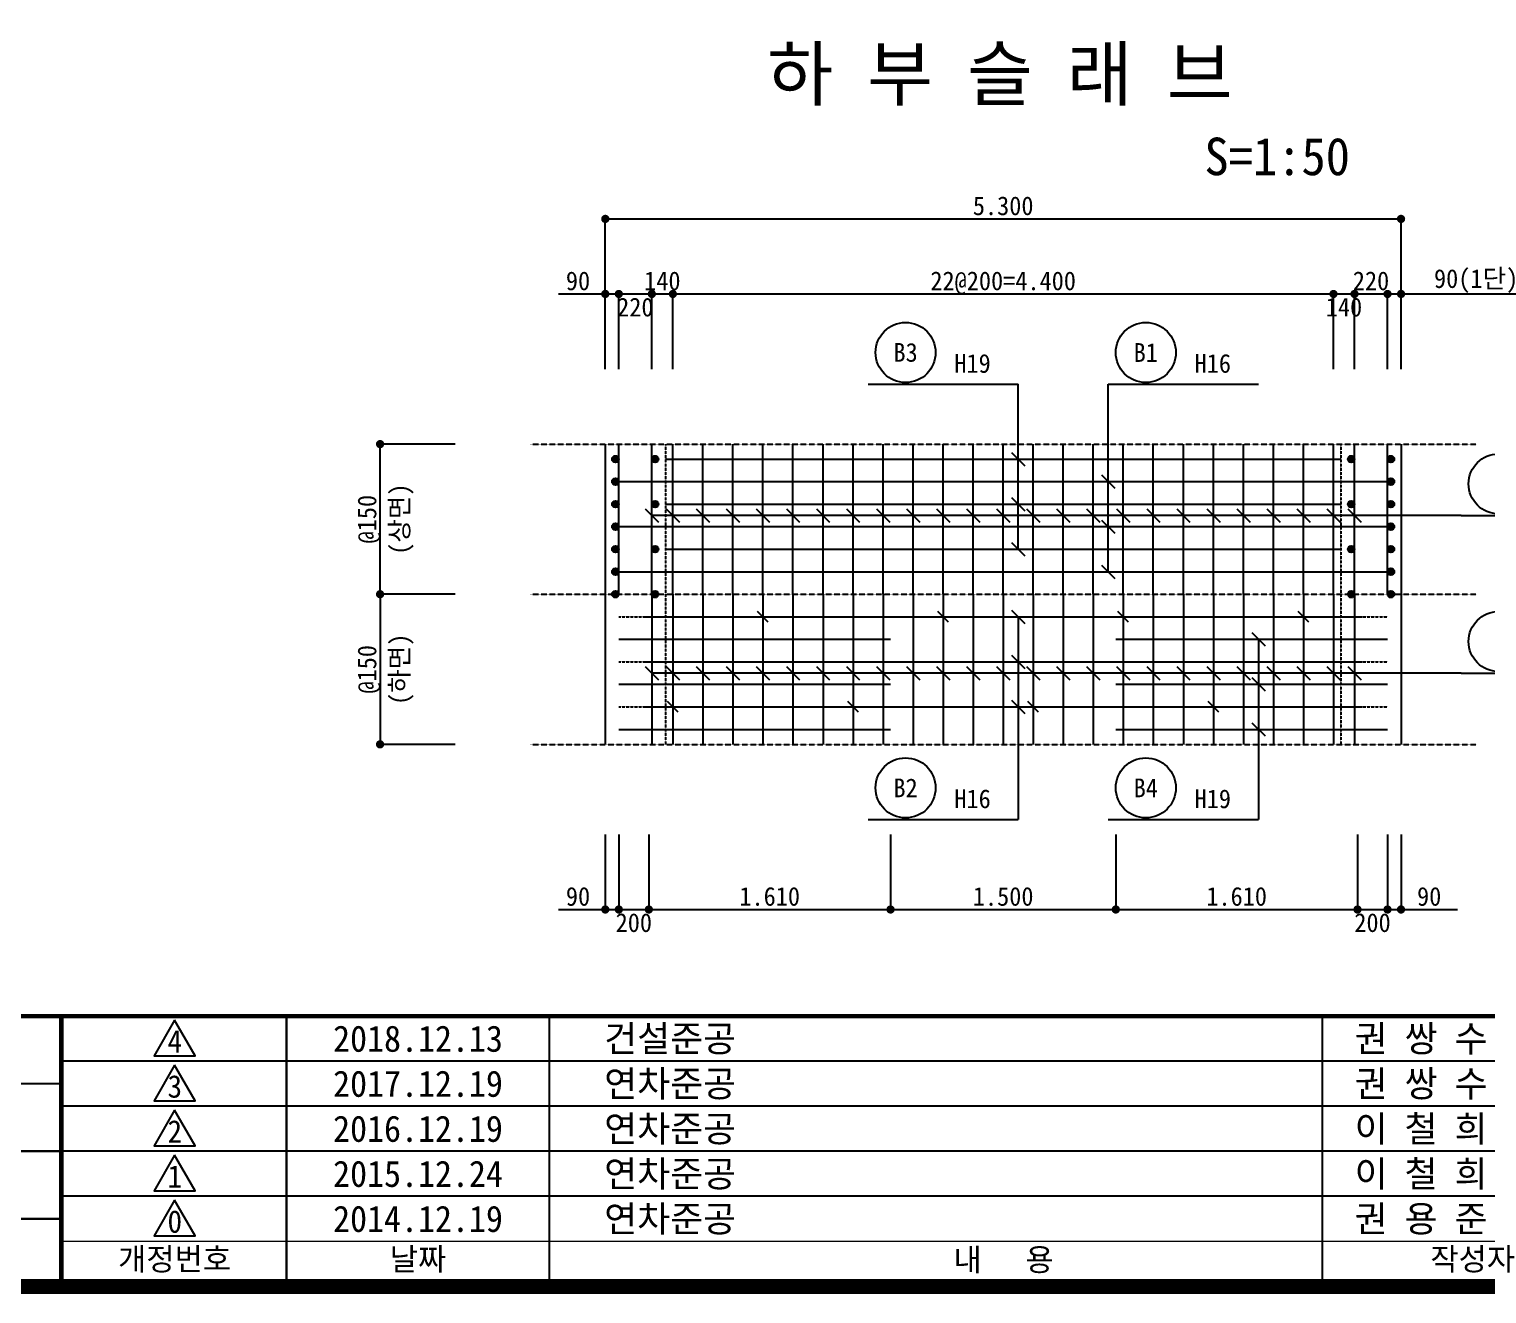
# Model space of a CAD drawing. Header units: millimetres. Extents: x 428142 to 470192, y -93232 to -63532.
# Drawn here: x 442677 to 452386, y -92282 to -83858 of the extents above; entities that cross this region are included whole.
import ezdxf
from ezdxf.enums import TextEntityAlignment as Align

# ---------------------------------------------------------------- set-up
doc = ezdxf.new("R2010")
doc.units = ezdxf.units.MM
for name, pattern in [('A-CENTR01', [2, 1.25, -0.25, 0.25, -0.25]), ('A-DASHD01', [0.75, 0.5, -0.25]), ('A-HIDDN01', [0.375, 0.25, -0.125])]:
    doc.linetypes.add(name, pattern=pattern)
for name, color, linetype in [('CS-CNTL', 1, 'A-CENTR01'), ('CS-CONC-MAJR', 4, 'Continuous'), ('CS-DIML', 1, 'Continuous'), ('CS-DIMT', 3, 'Continuous'), ('CS-MISC', 3, 'Continuous'), ('CS-RBAR-EREC', 6, 'Continuous'), ('CS-RBAR-MAJR', 6, 'Continuous'), ('CS-SYMB-LIN3', 1, 'Continuous'), ('CS-TEXT', 3, 'Continuous'), ('CX-BORD', 3, 'Continuous'), ('CX-BORD-LIN1', 4, 'Continuous'), ('CX-BORD-LIN2', 3, 'Continuous'), ('CX-BORD-TEX2', 7, 'Continuous'), ('CX-BORD-TEX3', 6, 'Continuous'), ('CZ-TEX1', 6, 'Continuous'), ('CZ-TEX2', 3, 'Continuous')]:
    doc.layers.add(name, color=color, linetype=linetype)
doc.styles.add('A_STANDARD', font='DotumChe.ttf')
doc.styles.add('HY울L', font='DotumChe.ttf')
doc.styles.add('TB_TEXT', font='DotumChe.ttf')
doc.styles.add('TB_WMTXT', font='DotumChe.ttf')

# ---------------------------------------------------------------- blocks, each defined once
blk = doc.blocks.new('CXBLKA1-KHCA')
at = {"layer": 'CX-BORD-LIN1', "const_width": 0.4}
blk.add_lwpolyline([(808.146, 1279.539), (648.946, 1279.539), (648.946, 1390.339), (808.146, 1390.339)], close=True, dxfattribs=at)
at = {"layer": 'CX-BORD-LIN1'}
for points, const_width in [([(808.146, 1286.739), (648.946, 1286.739)], 0.12), ([(702.946, 1279.539), (702.946, 1286.739)], 0.12), ([(708.946, 1279.539), (708.946, 1286.739)], 0.06), ([(715.946, 1279.539), (715.946, 1286.739)], 0.06), ([(760.546, 1280.739), (702.946, 1280.739)], 0.04)]:
    blk.add_lwpolyline(points, dxfattribs=dict(at, const_width=const_width))
for points in [[(705.963, 1286.632), (705.414, 1285.682), (706.512, 1285.682)], [(705.963, 1285.432), (705.414, 1284.482), (706.512, 1284.482)], [(705.963, 1284.232), (705.414, 1283.282), (706.512, 1283.282)], [(705.963, 1283.032), (705.414, 1282.082), (706.512, 1282.082)], [(705.963, 1281.832), (705.414, 1280.882), (706.512, 1280.882)]]:
    blk.add_lwpolyline(points, close=True, dxfattribs=at)
blk.add_lwpolyline([(736.546, 1279.539), (736.546, 1286.739)], dxfattribs=at)
at = {"layer": 'CX-BORD-LIN2'}
blk.add_line((760.546, 1285.539), (702.946, 1285.539), dxfattribs=at)
at = {"layer": 'CX-BORD-LIN2', "const_width": 0.06}
for points in [[(702.946, 1284.939), (674.946, 1284.939)], [(702.946, 1283.139), (674.946, 1283.139)], [(702.946, 1281.339), (674.946, 1281.339)]]:
    blk.add_lwpolyline(points, dxfattribs=at)
at = {"layer": 'CX-BORD-LIN2'}
for points in [[(760.546, 1284.339), (702.946, 1284.339)], [(760.546, 1283.139), (702.946, 1283.139)], [(760.546, 1281.939), (702.946, 1281.939)]]:
    blk.add_lwpolyline(points, dxfattribs=at)
at = {"layer": 'CX-BORD-LIN1', "style": 'TB_TEXT'}
for tag, height, p in [('TR_RNUM5', 0.6, (705.967, 1286.067)), ('TR_RDAT5', 0.7, (712.446, 1286.139)), ('TR_DGN5', 0.7, (739.17, 1286.139)), ('TR_CHK5', 0.7, (747.17, 1286.139)), ('TR_APP5', 0.7, (755.17, 1286.139)), ('TR_RNUM4', 0.6, (705.967, 1284.867)), ('TR_RDAT4', 0.7, (712.446, 1284.939)), ('TR_DGN4', 0.7, (739.17, 1284.939)), ('TR_CHK4', 0.7, (747.17, 1284.939)), ('TR_APP4', 0.7, (755.17, 1284.939)), ('TR_RNUM3', 0.6, (705.967, 1283.667)), ('TR_RDAT3', 0.7, (712.446, 1283.739)), ('TR_DGN3', 0.7, (739.17, 1283.739)), ('TR_CHK3', 0.7, (747.17, 1283.739)), ('TR_APP3', 0.7, (755.17, 1283.739)), ('TR_RNUM2', 0.6, (705.967, 1282.467)), ('TR_RDAT2', 0.7, (712.446, 1282.539)), ('TR_DGN2', 0.7, (739.17, 1282.539)), ('TR_CHK2', 0.7, (747.17, 1282.539)), ('TR_APP2', 0.7, (755.17, 1282.539)), ('TR_RNUM1', 0.6, (705.967, 1281.267)), ('TR_RDAT1', 0.7, (712.446, 1281.339)), ('TR_DGN1', 0.7, (739.17, 1281.339)), ('TR_CHK1', 0.7, (747.17, 1281.339)), ('TR_APP1', 0.7, (755.17, 1281.339))]:
    blk.add_attdef(tag, text='', height=height, dxfattribs=at).set_placement(p, align=Align.MIDDLE_CENTER)
for tag, p in [('TR_RCON5', (717.407, 1286.139)), ('TR_RCON4', (717.407, 1284.939)), ('TR_RCON3', (717.407, 1283.739)), ('TR_RCON2', (717.407, 1282.539)), ('TR_RCON1', (717.407, 1281.339))]:
    blk.add_attdef(tag, text='', height=0.7, dxfattribs=at).set_placement(p, align=Align.MIDDLE_LEFT)
at = {"layer": 'CX-BORD-LIN2', "style": 'TB_TEXT'}
blk.add_attdef('TD_VERSION', text='', height=0.6, rotation=90, dxfattribs=at).set_placement((809.046, 1289.142), align=Align.MIDDLE_CENTER)
at = {"layer": 'CX-BORD-TEX2', "style": 'TB_WMTXT'}
for tag, height, p in [('TB_CNAME', 1, (652.015, 1385.906)), ('TB_CSCOP', 0.8, (652.273, 1384.306))]:
    blk.add_attdef(tag, text='', height=height, dxfattribs=at).set_placement(p, align=Align.BOTTOM_LEFT)
at = {"layer": 'CX-BORD-TEX2', "style": 'HY울L'}
for tag, height, p in [('TB_MTITIL', 2, (728.546, 1386.204)), ('TB_STITL', 1.4, (728.546, 1383.204))]:
    blk.add_attdef(tag, text='', height=height, dxfattribs=at).set_placement(p, align=Align.MIDDLE_CENTER)
at = {"layer": 'CX-BORD-TEX3', "style": 'TB_TEXT'}
for s, p in [('개정번호', (705.962, 1280.272)), ('날짜', (712.446, 1280.272)), ('내   용', (728.046, 1280.256)), ('작성자', (740.546, 1280.272))]:
    blk.add_text(s, height=0.6, dxfattribs=at).set_placement(p, align=Align.MIDDLE)
for tag, height, p in [('TD_LNDST', 0.9, (691.946, 1285.839)), ('TD_DSECT', 0.9, (770.046, 1285.839)), ('TD_DDIST', 0.9, (779.846, 1285.839)), ('TD_DNAME_TOP', 0.9, (799.946, 1285.131)), ('TD_DCOMP', 0.9, (691.946, 1284.057)), ('TD_CSECT', 0.9, (770.046, 1284.039)), ('TD_CDIST', 0.9, (779.846, 1284.039)), ('TD_DNAME_MAIN', 0.9, (799.946, 1283.834)), ('TD_HSCAL', 0.9, (773.123, 1282.289)), ('TD_VSCAL', 0.9, (780.318, 1282.289)), ('TD_DNAME_BOT', 0.6, (799.946, 1282.589)), ('TD_CCOMP', 0.9, (691.946, 1282.258)), ('TD_CNAME', 1, (661.946, 1281.058)), ('TD_FIELD', 0.9, (684.946, 1280.564)), ('TD_CSTEP', 0.9, (699.095, 1280.564)), ('TD_DWGCODE', 0.9, (776.346, 1280.497)), ('TD_DWGNO', 0.9, (799.946, 1280.54))]:
    blk.add_attdef(tag, text='', height=height, dxfattribs=at).set_placement(p, align=Align.MIDDLE_CENTER)

msp = doc.modelspace()

# ---------------------------------------------------------------- linework, layer by layer
at = {"layer": 'CS-CNTL', "linetype": 'A-DASHD01'}
for p, q in [((446014.4, -86621.5), (452314.4, -86621.5)), ((446014.4, -87621.5), (452314.4, -87621.5)), ((446014.4, -88621.5), (452314.4, -88621.5))]:
    msp.add_line(p, q, dxfattribs=at)
at = {"layer": 'CS-CONC-MAJR'}
for p, q in [((446514.4, -86621.5), (446514.4, -88621.5)), ((451814.4, -86621.5), (451814.4, -88621.5))]:
    msp.add_line(p, q, dxfattribs=at)
at = {"layer": 'CS-CONC-MAJR', "linetype": 'A-HIDDN01'}
for p, q in [((446914.4, -86621.5), (446914.4, -88621.5)), ((451414.4, -86621.5), (451414.4, -88621.5))]:
    msp.add_line(p, q, dxfattribs=at)
at = {"layer": 'CS-DIML'}
for p, q in [((446514.4, -85621.5), (446514.4, -85096.5)), ((446514.4, -85121.5), (451814.4, -85121.5)), ((451814.4, -85621.5), (451814.4, -85096.5)), ((446201.9, -85621.5), (446514.4, -85621.5)), ((446514.4, -86121.5), (446514.4, -85596.5)), ((446514.4, -85621.5), (446604.4, -85621.5)), ((446604.4, -86121.5), (446604.4, -85596.5)), ((446604.4, -85621.5), (446824.4, -85621.5)), ((446824.4, -86121.5), (446824.4, -85596.5)), ((446824.4, -85621.5), (446964.4, -85621.5)), ((446964.4, -86121.5), (446964.4, -85596.5)), ((446964.4, -85621.5), (451364.4, -85621.5)), ((451364.4, -86121.5), (451364.4, -85596.5)), ((451364.4, -85621.5), (451504.4, -85621.5)), ((451504.4, -86121.5), (451504.4, -85596.5)), ((451504.4, -85621.5), (451724.4, -85621.5)), ((451724.4, -86121.5), (451724.4, -85596.5)), ((451724.4, -85621.5), (451814.4, -85621.5)), ((451814.4, -86121.5), (451814.4, -85596.5)), ((451814.4, -85621.5), (452814.4, -85621.5)), ((449264.4, -87321.5), (449264.4, -86221.5)), ((449864.4, -87471.5), (449864.4, -86221.5)), ((445514.4, -86621.5), (444989.4, -86621.5)), ((445014.4, -87621.5), (445014.4, -86621.5)), ((452214.4, -87096.5), (446824.4, -87096.5)), ((445514.4, -87621.5), (444989.4, -87621.5)), ((445514.4, -87621.5), (444989.4, -87621.5)), ((445014.4, -87621.5), (445014.4, -88621.5)), ((449264.4, -87771.5), (449264.4, -89121.5)), ((450864.4, -87921.5), (450864.4, -89121.5)), ((452214.4, -88146.5), (446824.4, -88146.5)), ((445514.4, -88621.5), (444989.4, -88621.5)), ((446514.4, -89221.5), (446514.4, -89746.5)), ((446604.4, -89221.5), (446604.4, -89746.5)), ((446804.4, -89221.5), (446804.4, -89746.5)), ((448414.4, -89221.5), (448414.4, -89746.5)), ((449914.4, -89221.5), (449914.4, -89746.5)), ((451524.4, -89221.5), (451524.4, -89746.5)), ((451724.4, -89221.5), (451724.4, -89746.5)), ((451814.4, -89221.5), (451814.4, -89746.5)), ((446201.9, -89721.5), (446514.4, -89721.5)), ((446514.4, -89721.5), (446604.4, -89721.5)), ((446604.4, -89721.5), (446804.4, -89721.5)), ((446804.4, -89721.5), (448414.4, -89721.5)), ((448414.4, -89721.5), (449914.4, -89721.5)), ((449914.4, -89721.5), (451524.4, -89721.5)), ((451524.4, -89721.5), (451724.4, -89721.5)), ((451724.4, -89721.5), (451814.4, -89721.5)), ((451814.4, -89721.5), (452189.4, -89721.5))]:
    msp.add_line(p, q, dxfattribs=at)
at = {"layer": 'CS-MISC'}
for p, q in [((449220.2, -86677.3), (449308.6, -86765.7)), ((449820.2, -86827.3), (449908.6, -86915.7)), ((449220.2, -86977.3), (449308.6, -87065.7)), ((446780.2, -87052.3), (446868.6, -87140.7)), ((446920.2, -87052.3), (447008.6, -87140.7)), ((447120.2, -87052.3), (447208.6, -87140.7)), ((447320.2, -87052.3), (447408.6, -87140.7)), ((447520.2, -87052.3), (447608.6, -87140.7)), ((447720.2, -87052.3), (447808.6, -87140.7)), ((447920.2, -87052.3), (448008.6, -87140.7)), ((448120.2, -87052.3), (448208.6, -87140.7)), ((448320.2, -87052.3), (448408.6, -87140.7)), ((448520.2, -87052.3), (448608.6, -87140.7)), ((448720.2, -87052.3), (448808.6, -87140.7)), ((448920.2, -87052.3), (449008.6, -87140.7)), ((449120.2, -87052.3), (449208.6, -87140.7)), ((449320.2, -87052.3), (449408.6, -87140.7)), ((449520.2, -87052.3), (449608.6, -87140.7)), ((449720.2, -87052.3), (449808.6, -87140.7)), ((449920.2, -87052.3), (450008.6, -87140.7)), ((450120.2, -87052.3), (450208.6, -87140.7)), ((450320.2, -87052.3), (450408.6, -87140.7)), ((450520.2, -87052.3), (450608.6, -87140.7)), ((450720.2, -87052.3), (450808.6, -87140.7)), ((450920.2, -87052.3), (451008.6, -87140.7)), ((451120.2, -87052.3), (451208.6, -87140.7)), ((451320.2, -87052.3), (451408.6, -87140.7)), ((451460.2, -87052.3), (451548.6, -87140.7)), ((449820.2, -87127.3), (449908.6, -87215.7)), ((449220.2, -87277.3), (449308.6, -87365.7)), ((449820.2, -87427.3), (449908.6, -87515.7)), ((449220.2, -87727.3), (449308.6, -87815.7)), ((450820.2, -87877.3), (450908.6, -87965.7)), ((450820.2, -87877.3), (450908.6, -87965.7)), ((449220.2, -88027.3), (449308.6, -88115.7)), ((446780.2, -88102.3), (446868.6, -88190.7)), ((446920.2, -88102.3), (447008.6, -88190.7)), ((447120.2, -88102.3), (447208.6, -88190.7)), ((447320.2, -88102.3), (447408.6, -88190.7)), ((447520.2, -88102.3), (447608.6, -88190.7)), ((447720.2, -88102.3), (447808.6, -88190.7)), ((447920.2, -88102.3), (448008.6, -88190.7)), ((448120.2, -88102.3), (448208.6, -88190.7)), ((448320.2, -88102.3), (448408.6, -88190.7)), ((448520.2, -88102.3), (448608.6, -88190.7)), ((448720.2, -88102.3), (448808.6, -88190.7)), ((448920.2, -88102.3), (449008.6, -88190.7)), ((449120.2, -88102.3), (449208.6, -88190.7)), ((449320.2, -88102.3), (449408.6, -88190.7)), ((449520.2, -88102.3), (449608.6, -88190.7)), ((449720.2, -88102.3), (449808.6, -88190.7)), ((449920.2, -88102.3), (450008.6, -88190.7)), ((450120.2, -88102.3), (450208.6, -88190.7)), ((450320.2, -88102.3), (450408.6, -88190.7)), ((450520.2, -88102.3), (450608.6, -88190.7)), ((450720.2, -88102.3), (450808.6, -88190.7)), ((450920.2, -88102.3), (451008.6, -88190.7)), ((451120.2, -88102.3), (451208.6, -88190.7)), ((451320.2, -88102.3), (451408.6, -88190.7)), ((451460.2, -88102.3), (451548.6, -88190.7)), ((450820.2, -88177.3), (450908.6, -88265.7)), ((450820.2, -88177.3), (450908.6, -88265.7)), ((449220.2, -88327.3), (449308.6, -88415.7)), ((450820.2, -88477.3), (450908.6, -88565.7)), ((450820.2, -88477.3), (450908.6, -88565.7))]:
    msp.add_line(p, q, dxfattribs=at)
at = {"layer": 'CS-MISC', "color": 1, "const_width": 27.5}
for points in [[(446514.4, -85107.8, 1), (446514.4, -85135.3, 1)], [(451814.4, -85107.8, 1), (451814.4, -85135.3, 1)], [(446514.4, -85607.8, 1), (446514.4, -85635.3, 1)], [(446604.4, -85607.8, 1), (446604.4, -85635.3, 1)], [(446604.4, -85607.8, 1), (446604.4, -85635.3, 1)], [(446824.4, -85607.8, 1), (446824.4, -85635.3, 1)], [(446824.4, -85607.8, 1), (446824.4, -85635.3, 1)], [(446964.4, -85607.8, 1), (446964.4, -85635.3, 1)], [(446964.4, -85607.8, 1), (446964.4, -85635.3, 1)], [(451364.4, -85607.8, 1), (451364.4, -85635.3, 1)], [(451364.4, -85607.8, 1), (451364.4, -85635.3, 1)], [(451504.4, -85607.8, 1), (451504.4, -85635.3, 1)], [(451504.4, -85607.8, 1), (451504.4, -85635.3, 1)], [(451724.4, -85607.8, 1), (451724.4, -85635.3, 1)], [(451724.4, -85607.8, 1), (451724.4, -85635.3, 1)], [(451814.4, -85607.8, 1), (451814.4, -85635.3, 1)], [(451814.4, -85607.8, 1), (451814.4, -85635.3, 1)], [(445014.4, -86607.8, 1), (445014.4, -86635.3, 1)], [(445014.4, -87607.8, 1), (445014.4, -87635.3, 1)], [(445014.4, -87607.8, 1), (445014.4, -87635.3, 1)], [(445014.4, -88607.8, 1), (445014.4, -88635.3, 1)], [(446514.4, -89707.8, 1), (446514.4, -89735.3, 1)], [(446604.4, -89707.8, 1), (446604.4, -89735.3, 1)], [(446604.4, -89707.8, 1), (446604.4, -89735.3, 1)], [(446804.4, -89707.8, 1), (446804.4, -89735.3, 1)], [(446804.4, -89707.8, 1), (446804.4, -89735.3, 1)], [(448414.4, -89707.8, 1), (448414.4, -89735.3, 1)], [(448414.4, -89707.8, 1), (448414.4, -89735.3, 1)], [(449914.4, -89707.8, 1), (449914.4, -89735.3, 1)], [(449914.4, -89707.8, 1), (449914.4, -89735.3, 1)], [(451524.4, -89707.8, 1), (451524.4, -89735.3, 1)], [(451524.4, -89707.8, 1), (451524.4, -89735.3, 1)], [(451724.4, -89707.8, 1), (451724.4, -89735.3, 1)], [(451724.4, -89707.8, 1), (451724.4, -89735.3, 1)], [(451814.4, -89707.8, 1), (451814.4, -89735.3, 1)], [(451814.4, -89707.8, 1), (451814.4, -89735.3, 1)]]:
    msp.add_lwpolyline(points, format="xyb", close=True, dxfattribs=at)
at = {"layer": 'CS-RBAR-EREC'}
for p, q in [((446604.4, -87621.5), (446604.4, -86621.5)), ((446824.4, -87621.5), (446824.4, -86621.5)), ((446964.4, -87621.5), (446964.4, -86621.5)), ((447164.4, -87621.5), (447164.4, -86621.5)), ((447364.4, -87621.5), (447364.4, -86621.5)), ((447564.4, -87621.5), (447564.4, -86621.5)), ((447764.4, -87621.5), (447764.4, -86621.5)), ((447964.4, -87621.5), (447964.4, -86621.5)), ((448164.4, -87621.5), (448164.4, -86621.5)), ((448364.4, -87621.5), (448364.4, -86621.5)), ((448564.4, -87621.5), (448564.4, -86621.5)), ((448764.4, -87621.5), (448764.4, -86621.5)), ((448964.4, -87621.5), (448964.4, -86621.5)), ((449164.4, -87621.5), (449164.4, -86621.5)), ((449364.4, -87621.5), (449364.4, -86621.5)), ((449564.4, -87621.5), (449564.4, -86621.5)), ((449764.4, -87621.5), (449764.4, -86621.5)), ((449964.4, -87621.5), (449964.4, -86621.5)), ((450164.4, -87621.5), (450164.4, -86621.5)), ((450364.4, -87621.5), (450364.4, -86621.5)), ((450564.4, -87621.5), (450564.4, -86621.5)), ((450764.4, -87621.5), (450764.4, -86621.5)), ((450964.4, -87621.5), (450964.4, -86621.5)), ((451164.4, -87621.5), (451164.4, -86621.5)), ((451364.4, -87621.5), (451364.4, -86621.5)), ((451504.4, -87621.5), (451504.4, -86621.5)), ((451724.4, -87621.5), (451724.4, -86621.5)), ((446824.4, -87621.5), (446824.4, -88621.5)), ((446964.4, -87621.5), (446964.4, -88621.5)), ((447164.4, -87621.5), (447164.4, -88621.5)), ((447364.4, -87621.5), (447364.4, -88621.5)), ((447564.4, -87621.5), (447564.4, -88621.5)), ((447764.4, -87621.5), (447764.4, -88621.5)), ((447964.4, -87621.5), (447964.4, -88621.5)), ((448164.4, -87621.5), (448164.4, -88621.5)), ((448364.4, -87621.5), (448364.4, -88621.5)), ((448564.4, -87621.5), (448564.4, -88621.5)), ((448764.4, -87621.5), (448764.4, -88621.5)), ((448964.4, -87621.5), (448964.4, -88621.5)), ((449164.4, -87621.5), (449164.4, -88621.5)), ((449364.4, -87621.5), (449364.4, -88621.5)), ((449564.4, -87621.5), (449564.4, -88621.5)), ((449764.4, -87621.5), (449764.4, -88621.5)), ((449964.4, -87621.5), (449964.4, -88621.5)), ((450164.4, -87621.5), (450164.4, -88621.5)), ((450364.4, -87621.5), (450364.4, -88621.5)), ((450564.4, -87621.5), (450564.4, -88621.5)), ((450764.4, -87621.5), (450764.4, -88621.5)), ((450964.4, -87621.5), (450964.4, -88621.5)), ((451164.4, -87621.5), (451164.4, -88621.5)), ((451364.4, -87621.5), (451364.4, -88621.5)), ((451504.4, -87621.5), (451504.4, -88621.5)), ((447599.8, -87806.9), (447529, -87736.2)), ((448799.8, -87806.9), (448729, -87736.2)), ((449999.8, -87806.9), (449929, -87736.2)), ((451199.8, -87806.9), (451129, -87736.2)), ((446999.8, -88406.9), (446929, -88336.2)), ((448199.8, -88406.9), (448129, -88336.2)), ((449399.8, -88406.9), (449329, -88336.2)), ((450599.8, -88406.9), (450529, -88336.2))]:
    msp.add_line(p, q, dxfattribs=at)
at = {"layer": 'CS-RBAR-MAJR', "linetype": 'Continuous'}
for p, q in [((446914.4, -86721.5), (451414.4, -86721.5)), ((446604.4, -86871.5), (451724.4, -86871.5)), ((446914.4, -87021.5), (451414.4, -87021.5)), ((446604.4, -87171.5), (451724.4, -87171.5)), ((446914.4, -87321.5), (451414.4, -87321.5)), ((446604.4, -87471.5), (451724.4, -87471.5)), ((446774.4, -87771.5), (451554.4, -87771.5)), ((446604.4, -87921.5), (446804.4, -87921.5)), ((446804.4, -87921.5), (448414.4, -87921.5)), ((449914.4, -87921.5), (451524.4, -87921.5)), ((451524.4, -87921.5), (451724.4, -87921.5)), ((446774.4, -88071.5), (451554.4, -88071.5)), ((446604.4, -88221.5), (446804.4, -88221.5)), ((446804.4, -88221.5), (448414.4, -88221.5)), ((449914.4, -88221.5), (451524.4, -88221.5)), ((451524.4, -88221.5), (451724.4, -88221.5)), ((446774.4, -88371.5), (451554.4, -88371.5)), ((446604.4, -88521.5), (446804.4, -88521.5)), ((446804.4, -88521.5), (448414.4, -88521.5)), ((449914.4, -88521.5), (451524.4, -88521.5)), ((451524.4, -88521.5), (451724.4, -88521.5))]:
    msp.add_line(p, q, dxfattribs=at)
at = {"layer": 'CS-RBAR-MAJR', "linetype": 'A-HIDDN01'}
for p, q in [((446604.4, -87771.5), (446774.4, -87771.5)), ((451554.4, -87771.5), (451724.4, -87771.5)), ((446604.4, -88071.5), (446774.4, -88071.5)), ((451554.4, -88071.5), (451724.4, -88071.5)), ((446604.4, -88371.5), (446774.4, -88371.5)), ((451554.4, -88371.5), (451724.4, -88371.5))]:
    msp.add_line(p, q, dxfattribs=at)
at = {"layer": 'CS-RBAR-MAJR', "const_width": 22.5}
for points in [[(446593.1, -86721.5, 1), (446570.6, -86721.5, 1)], [(446858.1, -86721.5, 1), (446835.6, -86721.5, 1)], [(451493.1, -86721.5, 1), (451470.6, -86721.5, 1)], [(451758.1, -86721.5, 1), (451735.6, -86721.5, 1)], [(446593.1, -86871.5, 1), (446570.6, -86871.5, 1)], [(451758.1, -86871.5, 1), (451735.6, -86871.5, 1)], [(446593.1, -87021.5, 1), (446570.6, -87021.5, 1)], [(446858.1, -87021.5, 1), (446835.6, -87021.5, 1)], [(451493.1, -87021.5, 1), (451470.6, -87021.5, 1)], [(451758.1, -87021.5, 1), (451735.6, -87021.5, 1)], [(446593.1, -87171.5, 1), (446570.6, -87171.5, 1)], [(451758.1, -87171.5, 1), (451735.6, -87171.5, 1)], [(446593.1, -87321.5, 1), (446570.6, -87321.5, 1)], [(446858.1, -87321.5, 1), (446835.6, -87321.5, 1)], [(451493.1, -87321.5, 1), (451470.6, -87321.5, 1)], [(451758.1, -87321.5, 1), (451735.6, -87321.5, 1)], [(446593.1, -87471.5, 1), (446570.6, -87471.5, 1)], [(451758.1, -87471.5, 1), (451735.6, -87471.5, 1)], [(446593.1, -87621.5, 1), (446570.6, -87621.5, 1)], [(446858.1, -87621.5, 1), (446835.6, -87621.5, 1)], [(451493.1, -87621.5, 1), (451470.6, -87621.5, 1)], [(451758.1, -87621.5, 1), (451735.6, -87621.5, 1)]]:
    msp.add_lwpolyline(points, format="xyb", close=True, dxfattribs=at)
at = {"layer": 'CS-RBAR-MAJR'}
for centre in [(446581.9, -86721.5), (446846.9, -86721.5), (451481.9, -86721.5), (451746.9, -86721.5), (446581.9, -86871.5), (451746.9, -86871.5), (446581.9, -87021.5), (446846.9, -87021.5), (451481.9, -87021.5), (451746.9, -87021.5), (446581.9, -87171.5), (451746.9, -87171.5), (446581.9, -87321.5), (446846.9, -87321.5), (451481.9, -87321.5), (451746.9, -87321.5), (446581.9, -87471.5), (451746.9, -87471.5), (446581.9, -87621.5), (446846.9, -87621.5), (451481.9, -87621.5), (451746.9, -87621.5)]:
    msp.add_circle(centre, 22.5, dxfattribs=at)
at = {"layer": 'CS-SYMB-LIN3'}
for p, q in [((448264.4, -86221.5), (449264.4, -86221.5)), ((449864.4, -86221.5), (450864.4, -86221.5)), ((452214.4, -87096.5), (453214.4, -87096.5)), ((452214.4, -88146.5), (453214.4, -88146.5)), ((448264.4, -89121.5), (449264.4, -89121.5)), ((449864.4, -89121.5), (450864.4, -89121.5))]:
    msp.add_line(p, q, dxfattribs=at)
for centre in [(448514.4, -86011.5), (450114.4, -86011.5), (452464.4, -86886.5), (452464.4, -87936.5), (448514.4, -88911.5), (450114.4, -88911.5)]:
    msp.add_circle(centre, 200, dxfattribs=at)

# ---------------------------------------------------------------- block references
at = {"layer": 'CX-BORD'}
ref = msp.add_blockref('CXBLKA1-KHCA', (267155.4, -412116.4), dxfattribs=dict(at, xscale=250, yscale=250, zscale=250))
ref.add_attrib('TR_DGN5', '권 쌍 수', dxfattribs={"layer": 'CX-BORD-LIN1', "height": 175, "style": 'TB_TEXT'}).set_placement((451947.8, -90581.6), align=Align.MIDDLE_CENTER)
ref.add_attrib('TR_RCON5', '건설준공', dxfattribs={"layer": 'CX-BORD-LIN1', "height": 175, "style": 'TB_TEXT'}).set_placement((446507.1, -90581.6), align=Align.MIDDLE_LEFT)
ref.add_attrib('TR_RDAT5', '2018.12.13', dxfattribs={"layer": 'CX-BORD-LIN1', "height": 175, "style": 'TB_TEXT'}).set_placement((445266.9, -90581.6), align=Align.MIDDLE_CENTER)
ref.add_attrib('TR_RNUM5', '4', dxfattribs={"layer": 'CX-BORD-LIN1', "height": 150, "style": 'TB_TEXT'}).set_placement((443647.2, -90599.8), align=Align.MIDDLE_CENTER)
ref.add_attrib('TR_DGN4', '권 쌍 수', dxfattribs={"layer": 'CX-BORD-LIN1', "height": 175, "style": 'TB_TEXT'}).set_placement((451947.8, -90881.6), align=Align.MIDDLE_CENTER)
ref.add_attrib('TR_RCON4', '연차준공', dxfattribs={"layer": 'CX-BORD-LIN1', "height": 175, "style": 'TB_TEXT'}).set_placement((446507.1, -90881.6), align=Align.MIDDLE_LEFT)
ref.add_attrib('TR_RDAT4', '2017.12.19', dxfattribs={"layer": 'CX-BORD-LIN1', "height": 175, "style": 'TB_TEXT'}).set_placement((445266.9, -90881.6), align=Align.MIDDLE_CENTER)
ref.add_attrib('TR_RNUM4', '3', dxfattribs={"layer": 'CX-BORD-LIN1', "height": 150, "style": 'TB_TEXT'}).set_placement((443647.2, -90899.8), align=Align.MIDDLE_CENTER)
ref.add_attrib('TR_DGN3', '이 철 희', dxfattribs={"layer": 'CX-BORD-LIN1', "height": 175, "style": 'TB_TEXT'}).set_placement((451947.8, -91181.6), align=Align.MIDDLE_CENTER)
ref.add_attrib('TR_RCON3', '연차준공', dxfattribs={"layer": 'CX-BORD-LIN1', "height": 175, "style": 'TB_TEXT'}).set_placement((446507.1, -91181.6), align=Align.MIDDLE_LEFT)
ref.add_attrib('TR_RDAT3', '2016.12.19', dxfattribs={"layer": 'CX-BORD-LIN1', "height": 175, "style": 'TB_TEXT'}).set_placement((445266.9, -91181.6), align=Align.MIDDLE_CENTER)
ref.add_attrib('TR_RNUM3', '2', dxfattribs={"layer": 'CX-BORD-LIN1', "height": 150, "style": 'TB_TEXT'}).set_placement((443647.2, -91199.8), align=Align.MIDDLE_CENTER)
ref.add_attrib('TR_DGN2', '이 철 희', dxfattribs={"layer": 'CX-BORD-LIN1', "height": 175, "style": 'TB_TEXT'}).set_placement((451947.8, -91481.6), align=Align.MIDDLE_CENTER)
ref.add_attrib('TR_RCON2', '연차준공', dxfattribs={"layer": 'CX-BORD-LIN1', "height": 175, "style": 'TB_TEXT'}).set_placement((446507.1, -91481.6), align=Align.MIDDLE_LEFT)
ref.add_attrib('TR_RDAT2', '2015.12.24', dxfattribs={"layer": 'CX-BORD-LIN1', "height": 175, "style": 'TB_TEXT'}).set_placement((445266.9, -91481.6), align=Align.MIDDLE_CENTER)
ref.add_attrib('TR_RNUM2', '1', dxfattribs={"layer": 'CX-BORD-LIN1', "height": 150, "style": 'TB_TEXT'}).set_placement((443647.2, -91499.8), align=Align.MIDDLE_CENTER)
ref.add_attrib('TR_DGN1', '권 용 준', dxfattribs={"layer": 'CX-BORD-LIN1', "height": 175, "style": 'TB_TEXT'}).set_placement((451947.8, -91781.6), align=Align.MIDDLE_CENTER)
ref.add_attrib('TR_RCON1', '연차준공', dxfattribs={"layer": 'CX-BORD-LIN1', "height": 175, "style": 'TB_TEXT'}).set_placement((446507.1, -91781.6), align=Align.MIDDLE_LEFT)
ref.add_attrib('TR_RDAT1', '2014.12.19', dxfattribs={"layer": 'CX-BORD-LIN1', "height": 175, "style": 'TB_TEXT'}).set_placement((445266.9, -91781.6), align=Align.MIDDLE_CENTER)
ref.add_attrib('TR_RNUM1', '0', dxfattribs={"layer": 'CX-BORD-LIN1', "height": 150, "style": 'TB_TEXT'}).set_placement((443647.2, -91799.8), align=Align.MIDDLE_CENTER)

# ---------------------------------------------------------------- texts
at = {"layer": 'CS-DIMT', "style": 'A_STANDARD'}
for s, p in [('5.300', (449164.4, -85096.5)), ('140', (446894.4, -85596.5)), ('22@200=4.400', (449164.4, -85596.5)), ('220', (451614.4, -85596.5)), ('90(1단)', (452314.4, -85581.5)), ('220', (446714.4, -85771.5)), ('140', (451434.4, -85771.5)), ('1.610', (447609.4, -89696.5)), ('1.500', (449164.4, -89696.5)), ('1.610', (450719.4, -89696.5)), ('90', (452001.9, -89696.5)), ('200', (446704.4, -89871.5)), ('200', (451624.4, -89871.5))]:
    msp.add_text(s, height=125, dxfattribs=at).set_placement(p, align=Align.CENTER)
for p in [(446251.9, -85596.5), (446251.9, -89696.5)]:
    msp.add_text('90', height=125, dxfattribs=at).set_placement(p)
for s, p in [('@150', (444989.4, -87121.5)), ('(상면)', (445204.9, -87121.5)), ('(하면)', (445204.9, -88121.5)), ('@150', (444989.4, -88121.5))]:
    msp.add_text(s, height=125, rotation=90, dxfattribs=at).set_placement(p, align=Align.CENTER)
at = {"layer": 'CS-TEXT', "style": 'A_STANDARD'}
for s, p in [('B3', (448514.4, -86011.5)), ('B1', (450114.4, -86011.5)), ('B2', (448514.4, -88911.5)), ('B4', (450114.4, -88911.5))]:
    msp.add_text(s, height=125, dxfattribs=at).set_placement(p, align=Align.MIDDLE)
for s, p in [('H19', (448839.4, -86146.5)), ('H16', (450439.4, -86146.5)), ('H16', (448839.4, -89046.5)), ('H19', (450439.4, -89046.5))]:
    msp.add_text(s, height=125, dxfattribs=at).set_placement(p)
at = {"layer": 'CZ-TEX1', "style": 'A_STANDARD'}
msp.add_text('하 부 슬 래 브', height=350, dxfattribs=at).set_placement((449143.1, -84330.3), align=Align.CENTER)
at = {"layer": 'CZ-TEX2', "style": 'A_STANDARD'}
msp.add_text('S=1:50', height=250, dxfattribs=at).set_placement((450504.9, -84830.3))

doc.saveas('drawing.dxf')
